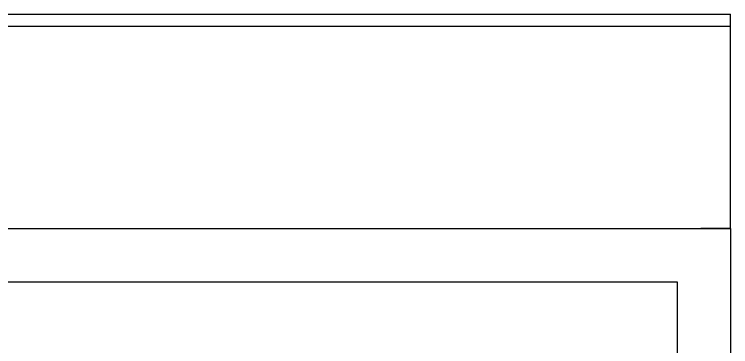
# Model space of a CAD drawing. Header units: inches. Extents: x 5914 to 162157, y -20538 to 282354.
# Drawn here: x 154470.5 to 154585.8, y -19862.3 to -19808.8 of the extents above; entities that cross this region are included whole.
import ezdxf

# ---------------------------------------------------------------- set-up
doc = ezdxf.new("R2010")
doc.units = ezdxf.units.IN
doc.header["$MEASUREMENT"] = 0
doc.layers.add('ELE1 RA', color=1, linetype='Continuous', lineweight=30)
doc.layers.add('HATCH RA', color=8, linetype='Continuous', lineweight=5)

# ---------------------------------------------------------------- blocks, each defined once
blk = doc.blocks.new('TDG')
at = {"layer": 'ELE1 RA'}
for p, q in [((158949.74, -15479.96), (159202.78, -15479.96)), ((159202.78, -15481.96), (159202.78, -15479.96)), ((158951.74, -15481.96), (159202.78, -15481.96)), ((159202.78, -15515.96), (159202.78, -15481.96)), ((158951.74, -15515.96), (159202.78, -15515.96)), ((159202.78, -15515.96), (159197.78, -15515.96)), ((159202.78, -15515.96), (159202.78, -15524.96)), ((159005.74, -15524.96), (159193.78, -15524.96)), ((159193.78, -15524.96), (159193.78, -15593.11)), ((159202.78, -15524.96), (159202.78, -15839.96))]:
    blk.add_line(p, q, dxfattribs=at)

msp = doc.modelspace()

# ---------------------------------------------------------------- block references
at = {"layer": 'HATCH RA', "xscale": 0.9568106312292479, "yscale": 0.9568106312292479, "zscale": 0.9568106312292479}
msp.add_blockref('TDG', (2258.92, -4997.45), dxfattribs=at)

doc.saveas('drawing.dxf')
